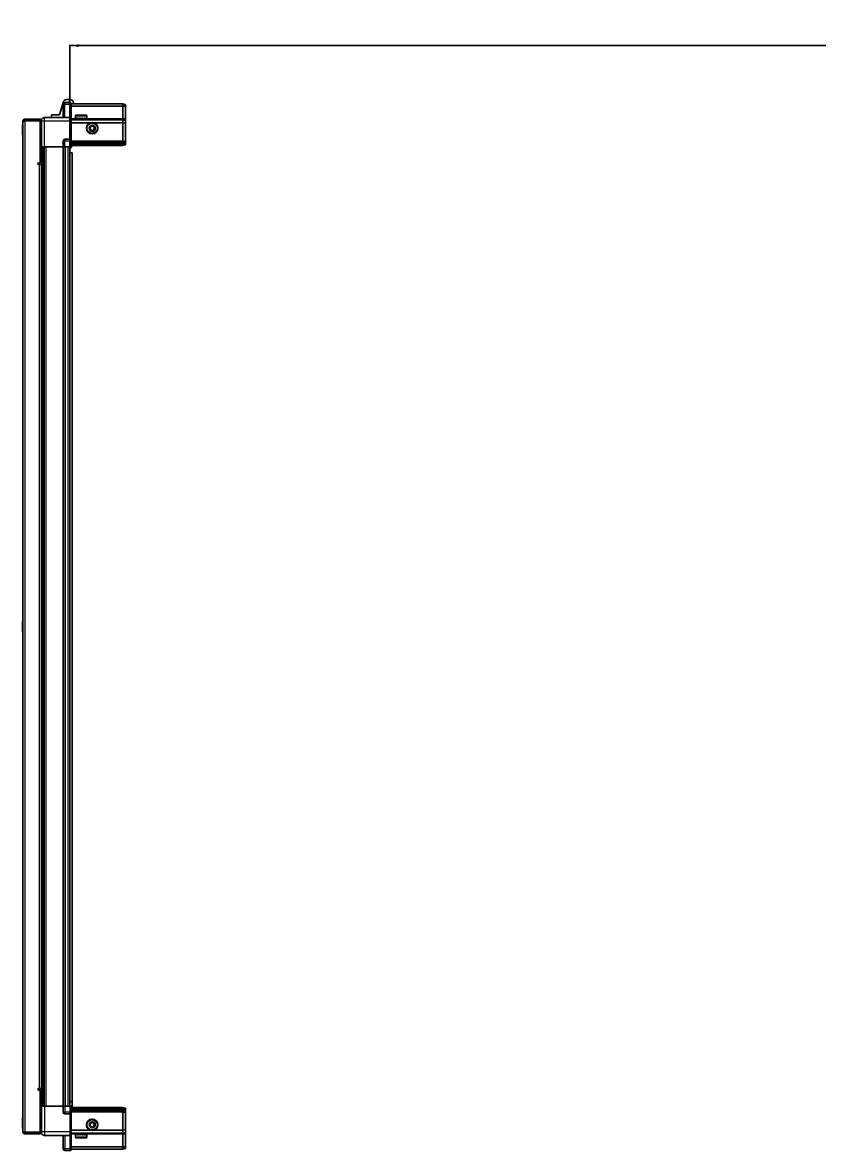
# Model space of a CAD drawing. Header units: millimetres. Extents: x 1132 to 7251, y -1599 to 2257.
# Drawn here: x 3138 to 4040, y 854 to 2131 of the extents above; entities that cross this region are included whole.
import ezdxf

# ---------------------------------------------------------------- set-up
doc = ezdxf.new("R2010")
doc.units = ezdxf.units.MM
doc.layers.add('FORMAT', color=7, linetype='Continuous')
doc.styles.add('SLDTEXTSTYLE0', font='TXT', dxfattribs={"width": 0.75})
doc.dimstyles.new('SLDDIMSTYLE0', dxfattribs={"dimtxt": 20, "dimasz": 10, "dimexe": 0, "dimexo": 0.0625, "dimgap": 5, "dimtad": 2, "dimdec": 1, "dimrnd": 1e-09, "dimzin": 12, "dimdsep": 46, "dimtxsty": 'SLDTEXTSTYLE0', "dimsah": 1, "dimcen": 0.09, "dimadec": 0, "dimazin": 3, "dimtfac": 1, "dimtofl": 0, "dimtmove": 0, "dimatfit": 3, "dimfxl": 0, "dimfrac": 2, "dimtolj": 1, "dimtzin": 12, "dimarcsym": 0})

# ---------------------------------------------------------------- blocks, each defined once
blk = doc.blocks.new('_D_6')
at = {"layer": 'FORMAT'}
for p, q in [((3192.1, 1990.1), (3192.1, 2105.6)), ((3192.1, 2104.6), (5292.1, 2104.6)), ((5292.1, 1990.1), (5292.1, 2105.6))]:
    blk.add_line(p, q, dxfattribs=at)
for points in [[(3192.1, 2104.6), (3202.1, 2103.1), (3202.1, 2106.1)], [(5292.1, 2104.6), (5282.1, 2106.1), (5282.1, 2103.1)]]:
    blk.add_solid(points, dxfattribs=at)
at = {"layer": 'FORMAT', "insert": (4212.6, 2130.4), "char_height": 20, "attachment_point": 1, "style": 'SLDTEXTSTYLE0'}
blk.add_mtext('2100', dxfattribs=at)

msp = doc.modelspace()

# ---------------------------------------------------------------- linework, layer by layer
at = {"color": 7, "linetype": 'Continuous', "lineweight": 25}
for p, q in [((3188.57, 2043.6), (3191.8, 2043.6)), ((3180.48, 2027.19), (3184.25, 2040.34)), ((3184.26, 2038.1), (3184.26, 2023.1)), ((3192.26, 2040.1), (3186.26, 2040.1)), ((3192.26, 2040.1), (3192.59, 2040.1)), ((3192.26, 2040.1), (3192.26, 2038.1)), ((3192.26, 2023.3), (3192.26, 2038.1)), ((3192.26, 2023.3), (3192.26, 2038.1)), ((3193.46, 2039.6), (3192.59, 2040.1)), ((3193.46, 2038.1), (3193.46, 2039.6)), ((3251.76, 2038.6), (3193.46, 2038.6)), ((3193.46, 2038.1), (3193.46, 2023.3)), ((3251.76, 2036.1), (3193.46, 2036.1)), ((3196.12, 2040.34), (3196.62, 2038.6)), ((3251.76, 2038.6), (3251.76, 2036.1)), ((3254.76, 2037.8), (3251.76, 2038.6)), ((3251.76, 2036.1), (3251.76, 2021.6)), ((3254.76, 2035.95), (3251.76, 2036.1)), ((3254.76, 2035.95), (3254.76, 2037.8)), ((3254.76, 2021.6), (3254.76, 2035.95)), ((3140.26, 2019.25), (3138.76, 2019.25)), ((3138.76, 2018.75), (3138.76, 2019.25)), ((3138.76, 875.45), (3138.76, 2018.75)), ((3140.86, 2019.85), (3140.86, 2021.35)), ((3140.86, 2021.35), (3141.76, 2021.35)), ((3140.86, 2019.85), (3141.76, 2019.85)), ((3140.86, 2019.35), (3158.26, 2019.35)), ((3141.76, 2019.85), (3141.76, 2021.35)), ((3141.76, 2021.35), (3158.26, 2021.35)), ((3141.76, 2019.85), (3158.26, 2019.85)), ((3158.26, 2019.85), (3158.26, 2021.35)), ((3159.76, 2019.35), (3158.26, 2019.35)), ((3158.26, 2019.35), (3158.26, 1971.85)), ((3159.76, 2019.1), (3159.76, 1990.1)), ((3192.26, 2023.1), (3163.26, 2023.1)), ((3171.31, 2023.1), (3171.31, 2026.1)), ((3171.31, 2026.1), (3179.03, 2026.1)), ((3192.26, 2023.1), (3192.26, 2023.3)), ((3192.26, 2023.1), (3193.46, 2023.1)), ((3192.26, 2019.1), (3192.26, 2023.1)), ((3192.26, 1998.8), (3192.26, 2019.1)), ((3193.46, 2023.3), (3193.46, 2023.1)), ((3193.46, 2023.1), (3193.46, 2019.1)), ((3251.76, 2020.6), (3193.46, 2020.6)), ((3193.46, 2019.1), (3193.46, 1998.8)), ((3214.76, 2017.1), (3193.46, 2017.1)), ((3198.26, 2025), (3198.26, 2022.6)), ((3198.26, 2022.6), (3198.26, 2022.1)), ((3198.26, 2022.1), (3198.39, 2022.1)), ((3198.58, 2022.6), (3198.39, 2022.6)), ((3198.39, 2022.6), (3198.39, 2022.1)), ((3198.39, 2022.1), (3198.58, 2022.1)), ((3198.58, 2022.6), (3198.58, 2022.1)), ((3198.58, 2022.1), (3199.11, 2022.1)), ((3199.06, 2025.8), (3206.23, 2025.8)), ((3199.51, 2022.6), (3199.11, 2022.6)), ((3199.11, 2022.6), (3199.11, 2022.1)), ((3199.11, 2022.1), (3199.51, 2022.1)), ((3199.51, 2022.6), (3199.51, 2022.1)), ((3199.51, 2022.1), (3200.38, 2022.1)), ((3200.36, 2022.1), (3200.36, 2022)), ((3200.36, 2022), (3209.16, 2022)), ((3200.95, 2022.6), (3200.38, 2022.6)), ((3200.38, 2022.6), (3200.38, 2022.1)), ((3200.38, 2022.1), (3200.95, 2022.1)), ((3200.76, 2021.6), (3201.45, 2021.12)), ((3200.76, 2021.6), (3205.79, 2021.6)), ((3201.45, 2021.12), (3200.76, 2020.64)), ((3200.76, 2020.64), (3200.76, 2020.6)), ((3200.76, 2020.64), (3205.79, 2020.64)), ((3200.95, 2022.6), (3200.95, 2022.1)), ((3200.95, 2022.1), (3202.08, 2022.1)), ((3201.45, 2021.12), (3205.61, 2021.12)), ((3202.77, 2022.6), (3202.08, 2022.6)), ((3202.08, 2022.6), (3202.08, 2022.1)), ((3202.08, 2022.1), (3202.77, 2022.1)), ((3202.77, 2022.6), (3202.77, 2022.1)), ((3202.77, 2022.1), (3204.04, 2022.1)), ((3204.78, 2022.6), (3204.04, 2022.6)), ((3204.04, 2022.6), (3204.04, 2022.1)), ((3204.04, 2022.1), (3204.27, 2022.1)), ((3204.27, 2022.6), (3204.27, 2022.1)), ((3204.77, 2022.6), (3204.77, 2022.1)), ((3204.77, 2022.1), (3204.78, 2022.1)), ((3204.78, 2022.6), (3204.78, 2022.1)), ((3204.78, 2022.1), (3206.07, 2022.1)), ((3205.61, 2021.12), (3208.07, 2021.12)), ((3205.79, 2021.6), (3208.76, 2021.6)), ((3205.79, 2020.64), (3208.76, 2020.64)), ((3206.79, 2022.6), (3206.07, 2022.6)), ((3206.07, 2022.6), (3206.07, 2022.1)), ((3206.13, 2022.6), (3206.13, 2022.1)), ((3206.13, 2022.1), (3206.79, 2022.1)), ((3206.23, 2025.8), (3210.46, 2025.8)), ((3206.79, 2022.6), (3206.79, 2022.1)), ((3206.79, 2022.1), (3207.97, 2022.1)), ((3208.59, 2022.6), (3207.97, 2022.6)), ((3207.97, 2022.6), (3207.97, 2022.1)), ((3207.97, 2022.1), (3208.59, 2022.1)), ((3208.07, 2021.12), (3208.76, 2021.6)), ((3208.76, 2020.64), (3208.07, 2021.12)), ((3208.59, 2022.6), (3208.59, 2022.1)), ((3208.59, 2022.1), (3209.56, 2022.1)), ((3208.76, 2020.6), (3208.76, 2020.64)), ((3209.16, 2022), (3209.16, 2022.1)), ((3210.03, 2022.6), (3209.56, 2022.6)), ((3209.56, 2022.6), (3209.56, 2022.1)), ((3209.56, 2022.1), (3210.03, 2022.1)), ((3210.03, 2022.6), (3210.03, 2022.1)), ((3210.03, 2022.1), (3210.68, 2022.1)), ((3210.95, 2022.6), (3210.68, 2022.6)), ((3210.68, 2022.6), (3210.68, 2022.1)), ((3210.68, 2022.1), (3210.95, 2022.1)), ((3210.95, 2022.6), (3210.95, 2022.1)), ((3210.95, 2022.1), (3211.22, 2022.1)), ((3211.26, 2022.6), (3211.22, 2022.6)), ((3211.22, 2022.6), (3211.22, 2022.1)), ((3211.22, 2022.1), (3211.26, 2022.1)), ((3211.26, 2022.6), (3211.26, 2025)), ((3211.26, 2022.6), (3211.26, 2022.1)), ((3251.76, 2017.1), (3219.76, 2017.1)), ((3251.76, 2021.6), (3251.76, 2020.6)), ((3251.76, 2020.6), (3251.76, 2017.1)), ((3254.76, 2019.8), (3251.76, 2020.6)), ((3251.76, 2017.1), (3251.76, 1996.6)), ((3251.76, 2017.1), (3254.76, 2016.77)), ((3254.76, 2019.8), (3254.76, 2021.6)), ((3254.76, 2016.77), (3254.76, 2019.8)), ((3138.76, 2014.74), (3138.46, 2014.74)), ((3138.46, 2003.17), (3138.46, 2014.74)), ((3254.76, 1996.6), (3254.76, 2016.77)), ((3138.46, 2003.17), (3138.76, 2003.17)), ((3158.26, 1992.85), (3159.76, 1992.85)), ((3184.26, 1996.6), (3184.26, 1990.1)), ((3192.26, 1998.6), (3186.26, 1998.6)), ((3192.26, 1998.6), (3192.26, 1998.8)), ((3192.26, 1998.6), (3192.26, 1996.6)), ((3192.26, 1998.6), (3193.46, 1998.6)), ((3192.26, 1990.1), (3192.26, 1996.6)), ((3192.26, 1990.1), (3192.26, 1996.6)), ((3192.59, 1990.1), (3192.59, 1996.6)), ((3193.46, 1998.8), (3193.46, 1998.6)), ((3193.46, 1997.93), (3193.46, 1998.6)), ((3193.46, 1997.93), (3193.46, 1990.1)), ((3251.76, 1995.6), (3193.46, 1995.6)), ((3251.76, 1994.6), (3193.46, 1994.6)), ((3251.76, 1993.1), (3193.46, 1993.1)), ((3251.76, 1991.6), (3193.46, 1991.6)), ((3251.76, 1996.6), (3251.76, 1995.6)), ((3251.76, 1995.6), (3251.76, 1994.6)), ((3251.76, 1995.6), (3254.76, 1994.8)), ((3251.76, 1994.6), (3251.76, 1993.1)), ((3251.76, 1994.6), (3254.76, 1994.06)), ((3251.76, 1993.1), (3254.76, 1993.56)), ((3251.76, 1993.1), (3251.76, 1991.6)), ((3251.76, 1991.6), (3254.76, 1992.41)), ((3254.76, 1994.8), (3254.76, 1996.6)), ((3254.76, 1994.06), (3254.76, 1994.8)), ((3254.76, 1993.56), (3254.76, 1994.06)), ((3254.76, 1992.41), (3254.76, 1993.56)), ((3159.76, 1990.1), (3158.26, 1990.1)), ((3160.41, 904.1), (3160.41, 1990.1)), ((3162.2, 1990.1), (3162.2, 904.1)), ((3162.23, 1990.1), (3162.23, 904.1)), ((3184.26, 1990.1), (3163.26, 1990.1)), ((3184.26, 1990.1), (3186.26, 1990.1)), ((3184.91, 904.1), (3184.91, 1990.1)), ((3192.26, 1990.1), (3186.26, 1990.1)), ((3192.11, 904.1), (3192.11, 1990.1)), ((3192.11, 1983.1), (3194.61, 1983.1)), ((3192.26, 1990.1), (3192.59, 1990.1)), ((3192.26, 1990.1), (3192.26, 1990.1)), ((3193.46, 1990.1), (3192.59, 1990.1)), ((3192.59, 1990.1), (3192.59, 1990.1)), ((3194.61, 1983.1), (3194.61, 909.6)), ((3158.26, 1971.85), (3156.91, 1971.85)), ((3156.91, 1969.85), (3157.66, 1969.85)), ((3157.66, 1969.85), (3159.76, 1969.85)), ((3159.76, 1969.85), (3159.76, 924.35)), ((3160.26, 1456.6), (3160.26, 1437.6)), ((3138.76, 1452.89), (3138.46, 1452.89)), ((3138.46, 1441.32), (3138.46, 1452.89)), ((3138.46, 1441.32), (3138.76, 1441.32)), ((3157.66, 924.35), (3156.91, 924.35)), ((3156.91, 922.35), (3158.26, 922.35)), ((3159.76, 924.35), (3157.66, 924.35)), ((3158.26, 922.35), (3158.26, 874.85)), ((3194.61, 909.6), (3192.11, 909.6)), ((3194.61, 909.6), (3194.61, 902.6)), ((3159.76, 904.1), (3158.26, 904.1)), ((3159.76, 901.35), (3158.26, 901.35)), ((3159.76, 875.1), (3159.76, 904.1)), ((3184.26, 904.1), (3163.26, 904.1)), ((3184.26, 897.6), (3184.26, 904.1)), ((3184.26, 904.1), (3186.26, 904.1)), ((3192.26, 904.1), (3186.26, 904.1)), ((3192.26, 895.6), (3186.26, 895.6)), ((3192.26, 897.6), (3192.26, 904.1)), ((3192.26, 904.1), (3192.59, 904.1)), ((3192.26, 897.6), (3192.26, 895.6)), ((3192.26, 897.6), (3192.26, 895.6)), ((3192.26, 895.6), (3193.46, 895.6)), ((3192.26, 895.4), (3192.26, 895.6)), ((3192.26, 875.1), (3192.26, 895.4)), ((3192.59, 897.6), (3192.59, 904.1)), ((3192.59, 904.1), (3193.46, 904.1)), ((3193.46, 904.1), (3193.46, 896.28)), ((3251.76, 902.6), (3193.46, 902.6)), ((3251.76, 901.1), (3193.46, 901.1)), ((3251.76, 899.6), (3193.46, 899.6)), ((3251.76, 898.6), (3193.46, 898.6)), ((3193.46, 895.6), (3193.46, 896.28)), ((3193.46, 895.6), (3193.46, 895.4)), ((3193.46, 895.4), (3193.46, 875.1)), ((3251.76, 901.1), (3251.76, 902.6)), ((3251.76, 902.6), (3254.76, 901.8)), ((3251.76, 899.6), (3251.76, 901.1)), ((3251.76, 901.1), (3254.76, 900.65)), ((3251.76, 899.6), (3254.76, 900.15)), ((3251.76, 898.6), (3251.76, 899.6)), ((3251.76, 898.6), (3254.76, 899.41)), ((3251.76, 897.6), (3251.76, 898.6)), ((3251.76, 877.1), (3251.76, 897.6)), ((3254.76, 901.8), (3254.76, 900.65)), ((3254.76, 900.65), (3254.76, 900.15)), ((3254.76, 900.15), (3254.76, 899.41)), ((3254.76, 899.41), (3254.76, 897.6)), ((3254.76, 897.6), (3254.76, 877.44)), ((3138.76, 891.04), (3138.46, 891.04)), ((3138.46, 881.36), (3138.46, 891.04)), ((3138.46, 879.47), (3138.46, 881.36)), ((3138.46, 879.47), (3138.76, 879.47)), ((3138.76, 874.95), (3138.76, 875.45)), ((3140.26, 874.95), (3138.76, 874.95)), ((3158.26, 874.85), (3140.86, 874.85)), ((3140.86, 874.35), (3140.86, 872.85)), ((3140.86, 874.35), (3141.76, 874.35)), ((3140.86, 872.85), (3141.76, 872.85)), ((3158.26, 874.35), (3141.76, 874.35)), ((3141.76, 874.35), (3141.76, 872.85)), ((3158.26, 872.85), (3141.76, 872.85)), ((3158.26, 874.85), (3159.76, 874.85)), ((3158.26, 874.35), (3158.26, 872.85)), ((3192.26, 871.1), (3163.26, 871.1)), ((3184.26, 856.1), (3184.26, 871.1)), ((3192.26, 871.1), (3192.26, 875.1)), ((3192.26, 871.1), (3193.46, 871.1)), ((3192.26, 870.9), (3192.26, 871.1)), ((3192.26, 856.1), (3192.26, 870.9)), ((3214.76, 877.1), (3193.46, 877.1)), ((3193.46, 875.1), (3193.46, 871.1)), ((3251.76, 873.6), (3193.46, 873.6)), ((3193.46, 871.1), (3193.46, 870.9)), ((3193.46, 870.9), (3193.46, 856.1)), ((3198.26, 872.1), (3198.26, 869.2)), ((3198.35, 872.1), (3198.26, 872.1)), ((3198.35, 871.6), (3198.35, 872.1)), ((3198.52, 872.1), (3198.35, 872.1)), ((3198.35, 871.6), (3198.52, 871.6)), ((3198.52, 871.6), (3198.52, 872.1)), ((3199.01, 872.1), (3198.52, 872.1)), ((3199.01, 871.6), (3199.01, 872.1)), ((3199.39, 872.1), (3199.01, 872.1)), ((3199.01, 871.6), (3199.39, 871.6)), ((3199.21, 868.4), (3199.06, 868.4)), ((3210.46, 868.4), (3199.21, 868.4)), ((3199.39, 871.6), (3199.39, 872.1)), ((3200.23, 872.1), (3199.39, 872.1)), ((3200.23, 871.6), (3200.23, 872.1)), ((3200.79, 872.1), (3200.23, 872.1)), ((3200.23, 871.6), (3200.79, 871.6)), ((3200.36, 872.2), (3200.36, 872.1)), ((3205.76, 872.2), (3200.36, 872.2)), ((3200.76, 873.6), (3200.76, 873.57)), ((3200.76, 873.57), (3201.45, 873.09)), ((3200.86, 873.57), (3200.76, 873.57)), ((3201.45, 873.09), (3200.76, 872.6)), ((3200.86, 872.6), (3200.76, 872.6)), ((3200.79, 871.6), (3200.79, 872.1)), ((3201.89, 872.1), (3200.79, 872.1)), ((3208.76, 873.57), (3200.86, 873.57)), ((3208.76, 872.6), (3200.86, 872.6)), ((3201.53, 873.09), (3201.45, 873.09)), ((3208.07, 873.09), (3201.53, 873.09)), ((3201.89, 871.6), (3201.89, 872.1)), ((3202.57, 872.1), (3201.89, 872.1)), ((3201.89, 871.6), (3202.57, 871.6)), ((3202.57, 871.6), (3202.57, 872.1)), ((3203.84, 872.1), (3202.57, 872.1)), ((3203.84, 871.6), (3203.84, 872.1)), ((3204.13, 872.1), (3203.84, 872.1)), ((3203.84, 871.6), (3204.57, 871.6)), ((3204.13, 871.6), (3204.13, 872.1)), ((3204.57, 871.6), (3204.57, 872.1)), ((3205.87, 872.1), (3204.57, 872.1)), ((3209.16, 872.2), (3205.76, 872.2)), ((3205.87, 871.6), (3205.87, 872.1)), ((3205.87, 871.6), (3206.59, 871.6)), ((3206, 871.6), (3206, 872.1)), ((3206.59, 872.1), (3206, 872.1)), ((3206.59, 871.6), (3206.59, 872.1)), ((3207.79, 872.1), (3206.59, 872.1)), ((3207.79, 871.6), (3207.79, 872.1)), ((3208.43, 872.1), (3207.79, 872.1)), ((3207.79, 871.6), (3208.43, 871.6)), ((3208.07, 873.09), (3208.76, 873.57)), ((3208.76, 872.6), (3208.07, 873.09)), ((3208.43, 871.6), (3208.43, 872.1)), ((3209.42, 872.1), (3208.43, 872.1)), ((3208.76, 873.57), (3208.76, 873.6)), ((3209.16, 872.1), (3209.16, 872.2)), ((3209.42, 871.6), (3209.42, 872.1)), ((3209.9, 872.1), (3209.42, 872.1)), ((3209.42, 871.6), (3209.9, 871.6)), ((3209.9, 871.6), (3209.9, 872.1)), ((3210.59, 872.1), (3209.9, 872.1)), ((3210.59, 871.6), (3210.59, 872.1)), ((3210.88, 872.1), (3210.59, 872.1)), ((3210.59, 871.6), (3210.88, 871.6)), ((3210.88, 871.6), (3210.88, 872.1)), ((3211.19, 872.1), (3210.88, 872.1)), ((3211.19, 871.6), (3211.19, 872.1)), ((3211.25, 872.1), (3211.19, 872.1)), ((3211.19, 871.6), (3211.25, 871.6)), ((3211.25, 871.6), (3211.25, 872.1)), ((3211.26, 872.1), (3211.25, 872.1)), ((3211.26, 869.2), (3211.26, 872.1)), ((3251.76, 877.1), (3219.76, 877.1)), ((3251.76, 877.1), (3254.76, 877.44)), ((3251.76, 873.6), (3251.76, 877.1)), ((3254.76, 874.41), (3251.76, 873.6)), ((3251.76, 872.6), (3251.76, 873.6)), ((3251.76, 858.1), (3251.76, 872.6)), ((3254.76, 877.44), (3254.76, 874.41)), ((3254.76, 874.41), (3254.76, 872.6)), ((3254.76, 872.6), (3254.76, 858.26)), ((3192.26, 856.1), (3192.26, 854.1)), ((3251.76, 858.1), (3193.46, 858.1)), ((3193.46, 854.6), (3193.46, 856.1)), ((3251.76, 855.6), (3193.46, 855.6)), ((3254.76, 858.26), (3251.76, 858.1)), ((3251.76, 855.6), (3251.76, 858.1)), ((3254.76, 856.41), (3251.76, 855.6)), ((3254.76, 858.26), (3254.76, 856.41)), ((3192.26, 854.1), (3186.26, 854.1)), ((3192.26, 854.1), (3192.59, 854.1)), ((3192.26, 854.1), (3192.59, 854.1)), ((3192.26, 854.1), (3192.26, 854.1)), ((3192.59, 854.1), (3193.46, 854.6)), ((3192.59, 854.1), (3193.46, 854.6))]:
    msp.add_line(p, q, dxfattribs=at)
at = {"color": 8, "linetype": 'Continuous', "lineweight": 18}
for p, q in [((3186.26, 2038.1), (3184.26, 2038.1)), ((3186.26, 2038.1), (3186.26, 2040.1)), ((3186.26, 2023.1), (3186.26, 2038.1)), ((3192.26, 2038.1), (3186.26, 2038.1)), ((3192.26, 2038.1), (3193.46, 2038.1)), ((3140.86, 2019.35), (3140.86, 874.85)), ((3163.26, 1990.1), (3163.26, 2019.1)), ((3192.26, 2019.1), (3163.26, 2019.1)), ((3192.26, 2023.3), (3193.46, 2023.3)), ((3192.26, 2019.1), (3193.46, 2019.1)), ((3200.76, 2021.6), (3193.46, 2021.6)), ((3198.26, 2025), (3206.43, 2025)), ((3206.43, 2025), (3211.26, 2025)), ((3251.76, 2021.6), (3208.76, 2021.6)), ((3254.76, 2021.6), (3251.76, 2021.6)), ((3184.26, 1996.6), (3186.26, 1996.6)), ((3186.26, 1996.6), (3186.26, 1998.6)), ((3186.26, 1990.1), (3186.26, 1996.6)), ((3192.26, 1996.6), (3186.26, 1996.6)), ((3192.26, 1998.8), (3193.46, 1998.8)), ((3192.26, 1996.6), (3192.59, 1996.6)), ((3251.76, 1996.6), (3193.46, 1996.6)), ((3251.76, 1996.6), (3254.76, 1996.6)), ((3159.76, 1969.85), (3159.76, 1990.1)), ((3160.99, 1990.1), (3160.99, 904.1)), ((3163.44, 904.1), (3163.44, 1990.1)), ((3164.85, 1990.1), (3164.85, 904.1)), ((3184.26, 904.1), (3184.26, 1990.1)), ((3186.91, 904.1), (3186.91, 1990.1)), ((3190.11, 904.1), (3190.11, 1990.1)), ((3192.26, 1990.1), (3192.59, 1990.1)), ((3157.66, 924.35), (3157.66, 1969.85)), ((3159.76, 904.1), (3159.76, 924.35)), ((3163.26, 904.1), (3163.26, 875.1)), ((3184.26, 897.6), (3186.26, 897.6)), ((3186.26, 904.1), (3186.26, 897.6)), ((3186.26, 897.6), (3186.26, 895.6)), ((3192.26, 897.6), (3186.26, 897.6)), ((3192.26, 897.6), (3192.59, 897.6)), ((3193.46, 895.4), (3192.26, 895.4)), ((3251.76, 897.6), (3193.46, 897.6)), ((3251.76, 897.6), (3254.76, 897.6)), ((3192.26, 875.1), (3163.26, 875.1)), ((3186.26, 871.1), (3186.26, 856.1)), ((3192.26, 875.1), (3193.46, 875.1)), ((3193.46, 870.9), (3192.26, 870.9)), ((3200.76, 872.6), (3193.46, 872.6)), ((3198.43, 869.2), (3198.26, 869.2)), ((3211.26, 869.2), (3198.43, 869.2)), ((3251.76, 872.6), (3208.76, 872.6)), ((3254.76, 872.6), (3251.76, 872.6)), ((3186.26, 856.1), (3184.26, 856.1)), ((3186.26, 856.1), (3186.26, 854.1)), ((3192.26, 856.1), (3186.26, 856.1)), ((3192.26, 856.1), (3193.46, 856.1))]:
    msp.add_line(p, q, dxfattribs=at)
at = {"color": 7, "linetype": 'Continuous', "lineweight": 25}
for centre, radius in [((3217.26, 2011.1), 6.5), ((3217.26, 2011.1), 3.46), ((3217.26, 883.1), 6.5), ((3217.26, 883.1), 3.46)]:
    msp.add_circle(centre, radius, dxfattribs=at)
at = {"color": 8, "linetype": 'Continuous', "lineweight": 18}
for centre in [(3217.26, 2011.1), (3217.26, 883.1)]:
    msp.add_circle(centre, 5.7, dxfattribs=at)
at = {"color": 7, "linetype": 'Continuous', "lineweight": 25}
for centre, radius, start, end in [((3188.57, 2039.1), 4.5, 90, 164), ((3191.8, 2039.1), 4.5, 16, 90), ((3186.26, 2038.1), 2, 90, 180), ((3190.21, 2038.7), 1.9, 47.4631, 132.5369), ((3140.76, 2018.85), 0.5, 90, 117.7907), ((3158.16, 2019.25), 0.6, 9.59407, 90), ((3158.16, 2019.25), 2.1, 32.2369, 87.2706), ((3179.03, 2027.6), 1.5, 270, 344), ((3199.06, 2025), 0.8, 90, 180), ((3200.36, 2021.6), 0.4, 0, 90), ((3209.16, 2021.6), 0.4, 90, 180), ((3210.46, 2025), 0.8, 0, 90), ((3217.26, 2011.1), 2.5, 161.00659, 221.00659), ((3217.26, 2011.1), 2.5, 101.00659, 161.00659), ((3217.26, 2011.1), 2.5, 221.00659, 281.00659), ((3217.26, 2011.1), 2.5, 41.00659, 101.00659), ((3217.26, 2011.1), 2.5, 281.00659, 341.00659), ((3217.26, 2011.1), 2.5, 341.00659, 41.00659), ((3186.26, 1996.6), 2, 90, 180), ((3189.61, 1992.75), 5, 300, 346.70293), ((3156.91, 1970.85), 1, 90, 270), ((3157.26, 1456.6), 3, 0, 33.55731), ((3157.26, 1437.6), 3, 326.44269, 0), ((3156.91, 923.35), 1, 90, 270), ((3186.26, 897.6), 2, 180, 270), ((3217.26, 883.1), 2.5, 127.98423, 187.98423), ((3217.26, 883.1), 2.5, 187.98423, 247.98423), ((3217.26, 883.1), 2.5, 67.98423, 127.98423), ((3217.26, 883.1), 2.5, 247.98423, 307.98423), ((3217.26, 883.1), 2.5, 7.98423, 67.98423), ((3217.26, 883.1), 2.5, 307.98423, 7.98423), ((3140.76, 875.35), 0.5, 243.58436, 270), ((3158.16, 874.95), 0.6, 270, 350.40593), ((3158.16, 874.95), 2.1, 272.7294, 327.8305), ((3199.06, 869.2), 0.8, 180, 270), ((3200.36, 872.6), 0.4, 270, 360), ((3209.16, 872.6), 0.4, 180, 270), ((3210.46, 869.2), 0.8, 270, 360), ((3186.26, 856.1), 2, 180, 270)]:
    msp.add_arc(centre, radius, start, end, dxfattribs=at)
for centre, start_param, end_param in [((3196.06, 1996.6), 2.4188584, 3.1415927), ((3196.06, 897.6), 3.1415927, 3.8643269)]:
    msp.add_ellipse(centre, major_axis=(3.46, 0), ratio=0.5773503, start_param=start_param, end_param=end_param, dxfattribs=at)
for points, knots in [([(3140.86, 2021.35), (3140.6, 2021.33), (3140.11, 2021.28), (3139.47, 2020.88), (3139, 2020.32), (3138.78, 2019.75), (3138.76, 2019.38), (3138.76, 2019.25)], [0, 0, 0, 0, 0.2302553, 0.4485219, 0.6667858, 0.8850496, 1, 1, 1, 1]), ([(3138.76, 2018.75), (3138.78, 2018.8), (3138.84, 2018.89), (3139.23, 2019.02), (3139.79, 2019.15), (3140.37, 2019.27), (3140.73, 2019.33), (3140.86, 2019.35)], [0, 0, 0, 0, 0.2302553, 0.4485219, 0.6667858, 0.8850496, 1, 1, 1, 1]), ([(3163.26, 2023.1), (3162.82, 2023.06), (3162.14, 2022.99), (3161.32, 2022.55), (3160.76, 2022.1), (3160.31, 2021.54), (3159.88, 2020.72), (3159.8, 2020.04), (3159.76, 2019.6)], [0, 0, 0, 0, 0.2394568, 0.3683607, 0.5, 0.6316393, 0.7605432, 1, 1, 1, 1]), ([(3159.76, 2019.6), (3159.76, 2019.6), (3159.76, 2019.58), (3159.76, 2019.47), (3159.76, 2019.3), (3159.76, 2019.17), (3159.76, 2019.1)], [0, 0, 0, 0, 0.2493943, 0.5003335, 0.7501667, 1, 1, 1, 1]), ([(3214.42, 2010.55), (3214.59, 2011.04), (3214.91, 2011.95), (3215.22, 2012.86), (3215.36, 2013.28)], [0, 0, 0, 0, 0.5346859, 1, 1, 1, 1]), ([(3216.32, 2008.37), (3216.09, 2008.63), (3215.55, 2009.26), (3214.9, 2010.01), (3214.51, 2010.46), (3214.42, 2010.55)], [0, 0, 0, 0, 0.36290056, 0.86687533, 1, 1, 1, 1]), ([(3215.36, 2013.28), (3215.87, 2013.38), (3216.82, 2013.57), (3217.76, 2013.75), (3218.2, 2013.83)], [0, 0, 0, 0, 0.53468586, 1, 1, 1, 1]), ([(3219.15, 2008.93), (3218.65, 2008.83), (3217.7, 2008.64), (3216.76, 2008.46), (3216.32, 2008.37)], [0, 0, 0, 0, 0.5346859, 1, 1, 1, 1]), ([(3218.2, 2013.83), (3218.28, 2013.74), (3218.67, 2013.29), (3219.32, 2012.54), (3219.86, 2011.92), (3220.09, 2011.66)], [0, 0, 0, 0, 0.1331247, 0.6370994, 1, 1, 1, 1]), ([(3220.09, 2011.66), (3219.92, 2011.17), (3219.61, 2010.26), (3219.3, 2009.35), (3219.15, 2008.93)], [0, 0, 0, 0, 0.53468586, 1, 1, 1, 1]), ([(3159.76, 1990.1), (3159.8, 1990.1), (3159.87, 1990.1), (3160.48, 1990.1), (3161.36, 1990.1), (3162.35, 1990.1), (3163, 1990.1), (3163.26, 1990.1)], [0, 0, 0, 0, 0.2146939, 0.4293877, 0.6440816, 0.8587754, 1, 1, 1, 1]), ([(3159.76, 904.1), (3159.8, 904.1), (3159.87, 904.1), (3160.48, 904.1), (3161.36, 904.1), (3162.35, 904.1), (3163, 904.1), (3163.26, 904.1)], [0, 0, 0, 0, 0.21469386, 0.42938772, 0.64408158, 0.85877544, 1, 1, 1, 1]), ([(3214.58, 884.19), (3214.99, 884.5), (3215.75, 885.1), (3216.5, 885.69), (3216.86, 885.96)], [0, 0, 0, 0, 0.53468586, 1, 1, 1, 1]), ([(3214.98, 881.33), (3214.96, 881.45), (3214.88, 882.04), (3214.74, 883.03), (3214.63, 883.85), (3214.58, 884.19)], [0, 0, 0, 0, 0.13312467, 0.63709944, 1, 1, 1, 1]), ([(3217.66, 880.25), (3217.18, 880.44), (3216.29, 880.8), (3215.4, 881.16), (3214.98, 881.33)], [0, 0, 0, 0, 0.5346859, 1, 1, 1, 1]), ([(3216.86, 885.96), (3217.33, 885.77), (3218.23, 885.41), (3219.12, 885.05), (3219.53, 884.88)], [0, 0, 0, 0, 0.5346859, 1, 1, 1, 1]), ([(3219.93, 882.02), (3219.53, 881.7), (3218.77, 881.11), (3218.01, 880.52), (3217.66, 880.25)], [0, 0, 0, 0, 0.53468586, 1, 1, 1, 1]), ([(3219.53, 884.88), (3219.58, 884.54), (3219.69, 883.72), (3219.83, 882.74), (3219.92, 882.15), (3219.93, 882.02)], [0, 0, 0, 0, 0.3629006, 0.8668753, 1, 1, 1, 1]), ([(3140.86, 874.85), (3140.6, 874.9), (3140.11, 874.99), (3139.47, 875.12), (3139, 875.25), (3138.78, 875.37), (3138.76, 875.43), (3138.76, 875.45)], [0, 0, 0, 0, 0.23025534, 0.4485219, 0.6667858, 0.88504963, 1, 1, 1, 1]), ([(3138.76, 874.95), (3138.78, 874.7), (3138.84, 874.21), (3139.23, 873.57), (3139.79, 873.1), (3140.37, 872.88), (3140.73, 872.86), (3140.86, 872.85)], [0, 0, 0, 0, 0.2302553, 0.4485219, 0.6667858, 0.8850496, 1, 1, 1, 1]), ([(3159.76, 874.6), (3159.76, 874.61), (3159.76, 874.62), (3159.76, 874.74), (3159.76, 874.91), (3159.76, 875.04), (3159.76, 875.1)], [0, 0, 0, 0, 0.2493943, 0.50033348, 0.75016674, 1, 1, 1, 1]), ([(3163.26, 871.1), (3162.82, 871.15), (3162.14, 871.22), (3161.32, 871.66), (3160.76, 872.11), (3160.31, 872.67), (3159.88, 873.49), (3159.8, 874.16), (3159.76, 874.6)], [0, 0, 0, 0, 0.23945684, 0.36836066, 0.5, 0.63163934, 0.76054316, 1, 1, 1, 1])]:
    msp.add_open_spline(points, degree=3, knots=knots, dxfattribs=at)
for points in [[(3140.86, 2019.85), (3140.78, 2019.85), (3140.62, 2019.83), (3140.42, 2019.69), (3140.28, 2019.49), (3140.27, 2019.33), (3140.26, 2019.25)], [(3140.26, 874.95), (3140.27, 874.88), (3140.28, 874.72), (3140.42, 874.52), (3140.62, 874.38), (3140.78, 874.36), (3140.86, 874.35)]]:
    msp.add_open_spline(points, degree=3, dxfattribs=at)
at = {"color": 8, "linetype": 'Continuous', "lineweight": 18}
for points in [[(3163.26, 2019.1), (3162.82, 2019.1), (3162.14, 2019.1), (3161.32, 2019.1), (3160.76, 2019.1), (3160.31, 2019.1), (3159.88, 2019.1), (3159.8, 2019.1), (3159.76, 2019.1)], [(3163.26, 875.1), (3162.82, 875.1), (3162.14, 875.1), (3161.32, 875.1), (3160.76, 875.1), (3160.31, 875.1), (3159.88, 875.1), (3159.8, 875.1), (3159.76, 875.1)]]:
    msp.add_open_spline(points, degree=3, knots=[0, 0, 0, 0, 0.2394568, 0.3683607, 0.5, 0.6316393, 0.7605432, 1, 1, 1, 1], dxfattribs=at)
for points in [[(3163.26, 2019.1), (3163.26, 2019.63), (3163.26, 2020.68), (3163.26, 2022), (3163.26, 2022.92), (3163.26, 2023.04), (3163.26, 2023.1)], [(3163.26, 875.1), (3163.26, 874.58), (3163.26, 873.53), (3163.26, 872.21), (3163.26, 871.28), (3163.26, 871.16), (3163.26, 871.1)]]:
    msp.add_open_spline(points, degree=3, dxfattribs=at)

# ---------------------------------------------------------------- dimensions: what is measured, and where the dimension line sits
at = {"layer": 'FORMAT'}
dim = msp.add_linear_dim(base=(5292.11, 2104.6), p1=(3192.11, 1990.1), p2=(5292.11, 1990.1), angle=0, dimstyle='SLDDIMSTYLE0', dxfattribs=at)
dim.commit()
dim.dimension.update_dxf_attribs({"geometry": '_D_6', "text_midpoint": (4242.11, 2104.6), "dimtype": 160})

doc.saveas('drawing.dxf')
